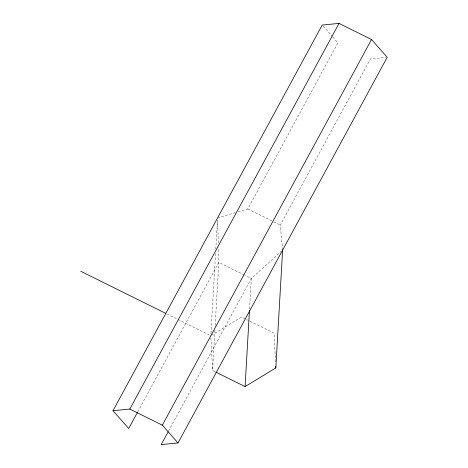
<?xml version="1.0" encoding="UTF-8"?>
<svg xmlns="http://www.w3.org/2000/svg" width="468" height="468" viewBox="0 0 468 468"><rect width="100%" height="100%" fill="white"/><g stroke="black" fill="none" stroke-linecap="round" stroke-linejoin="round"><path stroke-width="0.35" stroke-dasharray="2.34 1.75" d="M210.939 333.532L215.549 253.527M215.801 249.163L217.439 220.802M215.175 371.773L212.571 370.486L214.917 329.858M215.163 325.5L218.808 262.384L218.41 247.794M249.555 308.962L251.31 278.489L280.999 251.573M137.744 411.817L218.808 262.384L244.161 274.944M238.189 211.793L247.794 208.944L337.896 42.834L332.666 36.913M168.515 431.133L251.31 278.489L244.811 275.266M282.619 250.105L280.297 225.049L370.404 58.945L385.819 57.418M211.425 335.34L241.558 317.047L249.362 320.913M217.602 217.895L235.445 212.607M247.794 208.944L273.148 221.51M273.798 221.832L280.297 225.049M250.011 321.235L274.067 333.152L275.535 362.133M167.035 314.022L210.161 335.386M323.154 26.144L332.192 36.375M210.922 337.884L212.571 370.486M217.667 220.083L218.293 243.418"/><path stroke-width="0.7" d="M215.824 372.095L245.08 386.591L249.473 310.413M245.08 386.591L275.827 367.924L282.619 250.105M137.399 412.46L128.7 428.495L113.01 410.723L322.2 25.061L339.019 23.4L371.522 39.505L387.217 57.277L178.021 442.939L161.208 444.6L168.164 431.771M113.01 410.723L129.823 409.055L339.019 23.4M178.021 442.939L162.332 425.166L371.522 39.505M80.783 271.282L165.725 313.373M129.823 409.055L162.332 425.166M275.751 366.479L275.827 367.924"/></g></svg>
